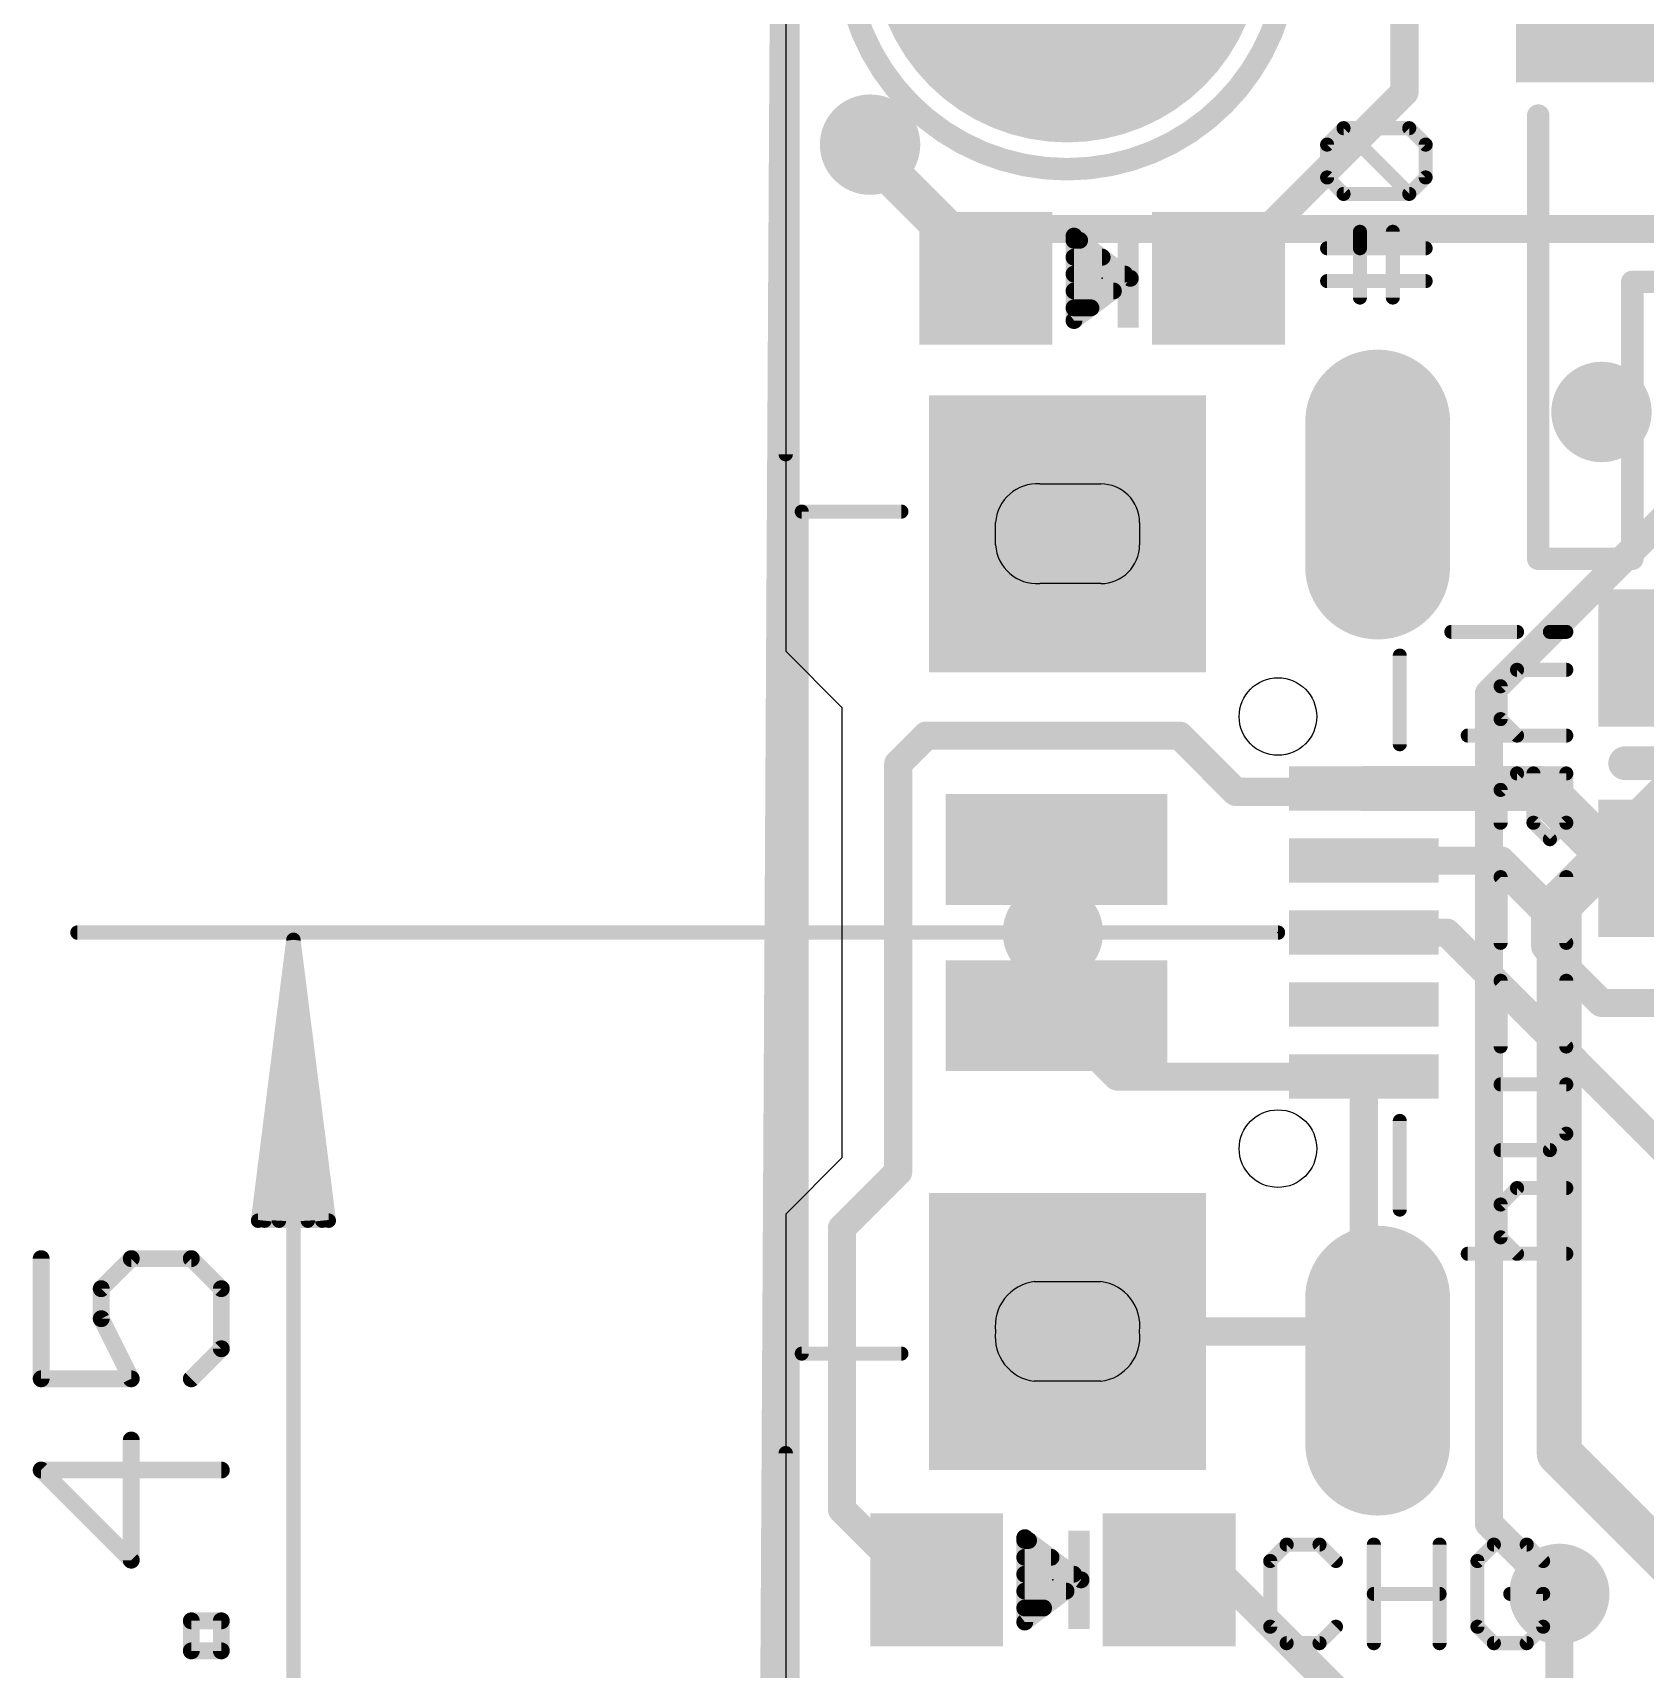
# Model space of a CAD drawing. Extents: x -6.8 to 60.3, y -8.9 to 34.9.
# Drawn here: x -6.8 to 7.76, y 4.78 to 19.55 of the extents above; entities that cross this region are included whole.
import ezdxf

# ---------------------------------------------------------------- set-up
doc = ezdxf.new("R2010")
doc.units = 0
for name, color, linetype in [('1', 12, 'CONTINUOUS'), ('16', 132, 'CONTINUOUS'), ('17', 110, 'CONTINUOUS'), ('18', 110, 'CONTINUOUS'), ('20', 53, 'CONTINUOUS'), ('21', 40, 'CONTINUOUS'), ('23', 40, 'CONTINUOUS'), ('47', 253, 'CONTINUOUS')]:
    doc.layers.add(name, color=color, linetype=linetype)

# ---------------------------------------------------------------- blocks, each defined once
blk = doc.blocks.new('RECT')
blk.add_solid([(-0.5, -0.5), (0.5, -0.5), (-0.5, 0.5), (0.5, 0.5)])
blk = doc.blocks.new('ROUNDP')
at = {"const_width": 0.5}
blk.add_lwpolyline([(0, -0.25, 1), (0, 0.25, 1), (0, -0.25)], format="xyb", dxfattribs=at)
blk = doc.blocks.new('OFFSETP100')
at = {"const_width": 1}
blk.add_lwpolyline([(0, 0), (1, 0)], dxfattribs=at)
at = {"const_width": 0.5}
for points in [[(0, 0.25, 1), (0, -0.25)], [(1, -0.25, 1), (1, 0.25)]]:
    blk.add_lwpolyline(points, format="xyb", dxfattribs=at)
blk = doc.blocks.new('SQUAREP')
blk.add_solid([(-0.5, -0.5), (0.5, -0.5), (-0.5, 0.5), (0.5, 0.5)])
blk = doc.blocks.new('ROUNDV')
at = {"const_width": 0.5}
blk.add_lwpolyline([(0, -0.25, 1), (0, 0.25, 1), (0, -0.25)], format="xyb", dxfattribs=at)

msp = doc.modelspace()

# ---------------------------------------------------------------- linework, layer by layer
at = {"layer": '1'}
for points, const_width in [([(0, 22.86), (0, 0)], 0.254), ([(5.588, 19.016), (5.588, 20.232)], 0.254), ([(3.9075, 17.3355), (5.588, 19.016)], 0.254), ([(0.762, 18.381), (0.762, 18.542)], 0.254), ([(1.8075, 17.3355), (0.762, 18.381)], 0.254), ([(1.595, 15.03), (2.545, 15.03)], 0.254), ([(1.016, 12.954), (1.27, 13.208)], 0.254), ([(1.27, 13.208), (3.556, 13.208)], 0.254), ([(3.556, 13.208), (4.064, 12.7)], 0.254), ([(1.016, 9.271), (1.016, 12.954)], 0.254), ([(5.22, 12.73), (6.828, 12.73)], 0.4064), ([(5.19, 12.7), (5.22, 12.73)], 0.254), ([(6.828, 12.73), (7.549, 12.009)], 0.4064), ([(4.064, 12.7), (5.19, 12.7)], 0.254), ([(6.462, 12.08), (5.22, 12.08)], 0.254), ([(6.858, 11.684), (6.462, 12.08)], 0.254), ([(7.549, 12.009), (8.088, 12.009)], 0.4064), ([(6.858, 11.303), (6.858, 11.684)], 0.254), ([(5.22, 11.43), (5.969, 11.43)], 0.254), ([(5.969, 11.43), (8.001, 9.398)], 0.254), ([(7.366, 10.795), (6.858, 11.303)], 0.254), ([(2.995, 10.13), (2.445, 10.68)], 0.254), ([(7.366, 10.795), (8.001, 10.795)], 0.254), ([(5.22, 10.13), (2.995, 10.13)], 0.254), ([(5.22, 10.13), (5.22, 8.255)], 0.254), ([(0.508, 8.763), (1.016, 9.271)], 0.254), ([(0.508, 6.223), (0.508, 8.763)], 0.254), ([(5.22, 8.255), (5.345, 8.13)], 0.254), ([(5.045, 7.83), (5.345, 8.13)], 0.254), ([(2.545, 7.83), (5.045, 7.83)], 0.254), ([(1.143, 5.588), (0.508, 6.223)], 0.254), ([(1.363, 5.588), (1.143, 5.588)], 0.254), ([(3.463, 5.588), (3.976, 5.588)], 0.254), ([(3.976, 5.588), (5.373, 4.191)], 0.254), ([(6.985, 4.279), (6.985, 5.461)], 0.254)]:
    msp.add_lwpolyline(points, dxfattribs=dict(at, const_width=const_width))
for points, const_width in [([(5.5245, 19.016, 1), (5.6515, 19.016)], 0.127), ([(5.6329, 18.9711, 1), (5.5431, 19.0609)], 0.127), ([(0.8255, 18.542, 1), (0.6985, 18.542)], 0.127), ([(0.8069, 18.4259, 1), (0.7171, 18.3361)], 0.127), ([(0.6985, 18.381, 1), (0.8255, 18.381)], 0.127), ([(1.7626, 17.2906, 1), (1.8524, 17.3804)], 0.127), ([(3.8626, 17.3804, 1), (3.9524, 17.2906)], 0.127), ([(1.595, 15.0935, 1), (1.595, 14.9665)], 0.127), ([(2.545, 14.9665, 1), (2.545, 15.0935)], 0.127), ([(1.27, 13.2715, 1), (1.27, 13.1445)], 0.127), ([(1.3149, 13.1631, 1), (1.2251, 13.2529)], 0.127), ([(3.6009, 13.2529, 1), (3.5111, 13.1631)], 0.127), ([(3.556, 13.1445, 1), (3.556, 13.2715)], 0.127), ([(1.0795, 12.954, 1), (0.9525, 12.954)], 0.127), ([(0.9711, 12.9989, 1), (1.0609, 12.9091)], 0.127), ([(5.22, 12.8316, 1), (5.22, 12.6284)], 0.2032), ([(5.2649, 12.6851, 1), (5.1751, 12.7749)], 0.127), ([(6.8998, 12.8018, 1), (6.7562, 12.6582)], 0.2032), ([(6.828, 12.6284, 1), (6.828, 12.8316)], 0.2032), ([(4.064, 12.7635, 1), (4.064, 12.6365)], 0.127), ([(4.0191, 12.6551, 1), (4.1089, 12.7449)], 0.127), ([(5.1451, 12.7449, 1), (5.2349, 12.6551)], 0.127), ([(5.19, 12.6365, 1), (5.19, 12.7635)], 0.127), ([(5.22, 12.1435, 1), (5.22, 12.0165)], 0.127), ([(6.5069, 12.1249, 1), (6.4171, 12.0351)], 0.127), ([(6.462, 12.0165, 1), (6.462, 12.1435)], 0.127), ([(7.549, 12.1106, 1), (7.549, 11.9074)], 0.2032), ([(7.4772, 11.9372, 1), (7.6208, 12.0808)], 0.2032), ([(6.9215, 11.684, 1), (6.7945, 11.684)], 0.127), ([(6.8131, 11.6391, 1), (6.9029, 11.7289)], 0.127), ([(5.22, 11.4935, 1), (5.22, 11.3665)], 0.127), ([(6.0139, 11.4749, 1), (5.9241, 11.3851)], 0.127), ([(5.969, 11.3665, 1), (5.969, 11.4935)], 0.127), ([(6.9029, 11.3479, 1), (6.8131, 11.2581)], 0.127), ([(6.7945, 11.303, 1), (6.9215, 11.303)], 0.127), ([(2.4899, 10.7249, 1), (2.4001, 10.6351)], 0.127), ([(7.366, 10.8585, 1), (7.366, 10.7315)], 0.127), ([(7.3211, 10.7501, 1), (7.4109, 10.8399)], 0.127), ([(2.995, 10.1935, 1), (2.995, 10.0665)], 0.127), ([(2.9501, 10.0851, 1), (3.0399, 10.1749)], 0.127), ([(5.2835, 10.13, 1), (5.1565, 10.13)], 0.127), ([(5.22, 10.0665, 1), (5.22, 10.1935)], 0.127), ([(0.9525, 9.271, 1), (1.0795, 9.271)], 0.127), ([(1.0609, 9.2261, 1), (0.9711, 9.3159)], 0.127), ([(0.5715, 8.763, 1), (0.4445, 8.763)], 0.127), ([(0.4631, 8.8079, 1), (0.5529, 8.7181)], 0.127), ([(5.2649, 8.2999, 1), (5.1751, 8.2101)], 0.127), ([(5.1565, 8.255, 1), (5.2835, 8.255)], 0.127), ([(5.3899, 8.0851, 1), (5.3001, 8.1749)], 0.127), ([(5.3001, 8.0851, 1), (5.3899, 8.1749)], 0.127), ([(2.545, 7.8935, 1), (2.545, 7.7665)], 0.127), ([(5.0001, 7.8749, 1), (5.0899, 7.7851)], 0.127), ([(5.045, 7.7665, 1), (5.045, 7.8935)], 0.127), ([(0.5529, 6.2679, 1), (0.4631, 6.1781)], 0.127), ([(0.4445, 6.223, 1), (0.5715, 6.223)], 0.127), ([(1.143, 5.6515, 1), (1.143, 5.5245)], 0.127), ([(1.0981, 5.5431, 1), (1.1879, 5.6329)], 0.127), ([(1.363, 5.5245, 1), (1.363, 5.6515)], 0.127), ([(3.463, 5.6515, 1), (3.463, 5.5245)], 0.127), ([(4.0209, 5.6329, 1), (3.9311, 5.5431)], 0.127), ([(3.976, 5.5245, 1), (3.976, 5.6515)], 0.127), ([(7.0485, 5.461, 1), (6.9215, 5.461)], 0.127)]:
    msp.add_lwpolyline(points, format="xyb", dxfattribs=dict(at, const_width=const_width))
at = {"layer": '16'}
for points, const_width in [([(0, 22.86), (-0.127, 0.254)], 0.254), ([(0.762, 18.542), (1.524, 17.78)], 0.254), ([(1.524, 17.78), (14.478, 17.78)], 0.254), ([(9.144, 16.383), (6.35, 13.589)], 0.254), ([(6.985, 11.684), (10.795, 15.494)], 0.4064), ([(6.35, 13.589), (6.35, 6.096)], 0.254), ([(6.985, 6.731), (6.985, 11.684)], 0.4064), ([(8.89, 4.826), (6.985, 6.731)], 0.4064), ([(6.35, 6.096), (6.985, 5.461)], 0.254)]:
    msp.add_lwpolyline(points, dxfattribs=dict(at, const_width=const_width))
for points, const_width in [([(0.8069, 18.5869, 1), (0.7171, 18.4971)], 0.127), ([(1.524, 17.8435, 1), (1.524, 17.7165)], 0.127), ([(1.4791, 17.7351, 1), (1.5689, 17.8249)], 0.127), ([(6.4135, 13.589, 1), (6.2865, 13.589)], 0.127), ([(6.3051, 13.6339, 1), (6.3949, 13.5441)], 0.127), ([(7.0866, 11.684, 1), (6.8834, 11.684)], 0.2032), ([(6.9132, 11.7558, 1), (7.0568, 11.6122)], 0.2032), ([(6.8834, 6.731, 1), (7.0866, 6.731)], 0.2032), ([(7.0568, 6.8028, 1), (6.9132, 6.6592)], 0.2032), ([(6.3949, 6.1409, 1), (6.3051, 6.0511)], 0.127), ([(6.2865, 6.096, 1), (6.4135, 6.096)], 0.127), ([(6.9401, 5.4161, 1), (7.0299, 5.5059)], 0.127)]:
    msp.add_lwpolyline(points, format="xyb", dxfattribs=dict(at, const_width=const_width))
at = {"layer": '20'}
for p, q in [((0, 20.32), (0, 13.97)), ((2.295, 15.48), (2.845, 15.48)), ((1.895, 14.93), (1.895, 15.13)), ((3.195, 15.13), (3.195, 14.93)), ((2.845, 14.58), (2.295, 14.58)), ((0, 13.97), (0.508, 13.462)), ((0.508, 13.462), (0.508, 9.398)), ((0.508, 9.398), (0, 8.89)), ((0, 8.89), (0, 2.54)), ((2.245, 8.28), (2.845, 8.28)), ((2.845, 7.38), (2.245, 7.38))]:
    msp.add_line(p, q, dxfattribs=at)
for centre in [(4.445, 13.38), (4.445, 9.48)]:
    msp.add_circle(centre, 0.35, dxfattribs=at)
for centre, radius, start, end in [((2.27, 15.105), 0.3758, 86.1859, 176.1859), ((2.845, 15.13), 0.35, 0, 90), ((2.27, 14.955), 0.3758, 183.8141, 273.8141), ((2.845, 14.93), 0.35, 270, 0), ((2.295, 7.88), 0.4031, 97.125, 187.125), ((2.795, 7.88), 0.4031, 352.875, 82.875), ((2.295, 7.78), 0.4031, 172.875, 262.875), ((2.795, 7.78), 0.4031, 277.125, 7.125)]:
    msp.add_arc(centre, radius, start, end, dxfattribs=at)
at = {"layer": '21'}
for points, const_width in [([(2.54, 18.32, 1), (2.54, 22.32, 1), (2.54, 18.32)], 0.2032), ([(6.8458, 18.804, 1), (6.7442, 18.804)], 0.1016), ([(5.037, 18.7224, 1), (5.037, 18.6589)], 0.0635), ([(5.0595, 18.7131, 1), (5.0146, 18.6682)], 0.0635), ([(5.0595, 18.6682, 1), (5.0146, 18.7131)], 0.0635), ([(5.6527, 18.7131, 1), (5.6078, 18.6682)], 0.0635), ([(5.6302, 18.6589, 1), (5.6302, 18.7224)], 0.0635), ([(4.9205, 18.5424, 1), (4.857, 18.5424)], 0.0635), ([(4.8663, 18.5648, 1), (4.9112, 18.5199)], 0.0635), ([(5.8102, 18.5424, 1), (5.7468, 18.5424)], 0.0635), ([(5.756, 18.5199, 1), (5.801, 18.5648)], 0.0635), ([(4.9112, 18.2682, 1), (4.8663, 18.2233)], 0.0635), ([(4.857, 18.2458, 1), (4.9205, 18.2458)], 0.0635), ([(5.7468, 18.2458, 1), (5.8102, 18.2458)], 0.0635), ([(5.801, 18.2233, 1), (5.756, 18.2682)], 0.0635), ([(5.037, 18.1292, 1), (5.037, 18.0658)], 0.0635), ([(5.0146, 18.075, 1), (5.0595, 18.12)], 0.0635), ([(5.6078, 18.12, 1), (5.6527, 18.075)], 0.0635), ([(5.6078, 18.075, 1), (5.6527, 18.12)], 0.0635), ([(5.6302, 18.0658, 1), (5.6302, 18.1292)], 0.0635), ([(2.6264, 17.747, 1), (2.5806, 17.686)], 0.0762), ([(2.6416, 17.7165, 1), (2.5654, 17.7165)], 0.0762), ([(2.6035, 17.7165, 1), (2.6035, 17.6403)], 0.0762), ([(2.6543, 17.6403, 1), (2.6543, 17.7165)], 0.0762), ([(5.2171, 17.7552, 1), (5.1536, 17.7552)], 0.0635), ([(5.5137, 17.7552, 1), (5.4502, 17.7552)], 0.0635), ([(2.6035, 17.5641, 1), (2.6035, 17.4879)], 0.0762), ([(2.8575, 17.4879, 1), (2.8575, 17.5641)], 0.0762), ([(4.8887, 17.6386, 1), (4.8887, 17.5751)], 0.0635), ([(5.2171, 17.6069, 1), (5.1536, 17.6069)], 0.0635), ([(5.1536, 17.6069, 1), (5.2171, 17.6069)], 0.0635), ([(5.7785, 17.5751, 1), (5.7785, 17.6386)], 0.0635), ([(2.6035, 17.4117, 1), (2.6035, 17.3355)], 0.0762), ([(3.0607, 17.3355, 1), (3.0607, 17.4117)], 0.0762), ([(2.6035, 17.2593, 1), (2.6035, 17.1831)], 0.0762), ([(2.9591, 17.1831, 1), (2.9591, 17.2593)], 0.0762), ([(3.1344, 17.305, 1), (3.0886, 17.366)], 0.0762), ([(3.0886, 17.305, 1), (3.1344, 17.366)], 0.0762), ([(4.8887, 17.342, 1), (4.8887, 17.2785)], 0.0635), ([(5.7785, 17.2785, 1), (5.7785, 17.342)], 0.0635), ([(7.645, 17.3548, 1), (7.645, 17.2532)], 0.1016), ([(7.6958, 17.304, 1), (7.5942, 17.304)], 0.1016), ([(2.6035, 17.1069, 1), (2.6035, 17.0307)], 0.0762), ([(2.7559, 17.0307, 1), (2.7559, 17.1069)], 0.0762), ([(5.1536, 17.162, 1), (5.2171, 17.162)], 0.0635), ([(5.4502, 17.162, 1), (5.5137, 17.162)], 0.0635), ([(2.5806, 16.985, 1), (2.6264, 16.924)], 0.0762), ([(2.5654, 16.9545, 1), (2.6416, 16.9545)], 0.0762), ([(0.145, 15.2618, 1), (0.145, 15.1982)], 0.0635), ([(0.1768, 15.23, 1), (0.1133, 15.23)], 0.0635), ([(1.045, 15.1982, 1), (1.045, 15.2618)], 0.0635), ([(6.795, 14.8548, 1), (6.795, 14.7532)], 0.1016), ([(6.7442, 14.804, 1), (6.8458, 14.804)], 0.1016), ([(7.5942, 14.804, 1), (7.6958, 14.804)], 0.1016), ([(7.645, 14.7532, 1), (7.645, 14.8548)], 0.1016), ([(6.0104, 14.1759, 1), (6.0104, 14.1124)], 0.0635), ([(6.6036, 14.1124, 1), (6.6036, 14.1759)], 0.0635), ([(6.9002, 14.1759, 1), (6.9002, 14.1124)], 0.0635), ([(7.0485, 14.1124, 1), (7.0485, 14.1759)], 0.0635), ([(5.5767, 13.93, 1), (5.5133, 13.93)], 0.0635), ([(6.6036, 13.8335, 1), (6.6036, 13.77)], 0.0635), ([(6.6261, 13.7793, 1), (6.5812, 13.8242)], 0.0635), ([(7.0485, 13.77, 1), (7.0485, 13.8335)], 0.0635), ([(6.4871, 13.6535, 1), (6.4236, 13.6535)], 0.0635), ([(6.4329, 13.6759, 1), (6.4778, 13.631)], 0.0635), ([(6.4778, 13.3794, 1), (6.4329, 13.3345)], 0.0635), ([(6.4236, 13.3569, 1), (6.4871, 13.3569)], 0.0635), ([(5.5133, 13.13, 1), (5.5767, 13.13)], 0.0635), ([(6.1587, 13.2404, 1), (6.1587, 13.1769)], 0.0635), ([(6.5812, 13.1862, 1), (6.6261, 13.2311)], 0.0635), ([(7.0485, 13.1769, 1), (7.0485, 13.2404)], 0.0635), ([(7.58, 13.0352, 1), (7.58, 12.8828)], 0.1524), ([(6.6036, 12.898, 1), (6.6036, 12.8345)], 0.0635), ([(6.6261, 12.8438, 1), (6.5812, 12.8887)], 0.0635), ([(6.7837, 12.8663, 1), (6.7202, 12.8663)], 0.0635), ([(7.0803, 12.8663, 1), (7.0168, 12.8663)], 0.0635), ([(7.0485, 12.8345, 1), (7.0485, 12.898)], 0.0635), ([(6.4871, 12.718, 1), (6.4236, 12.718)], 0.0635), ([(6.4329, 12.7404, 1), (6.4778, 12.6955)], 0.0635), ([(6.4236, 12.4214, 1), (6.4871, 12.4214)], 0.0635), ([(6.7744, 12.4438, 1), (6.7295, 12.3989)], 0.0635), ([(6.7202, 12.4214, 1), (6.7837, 12.4214)], 0.0635), ([(7.0168, 12.4214, 1), (7.0803, 12.4214)], 0.0635), ([(7.071, 12.3989, 1), (7.026, 12.4438)], 0.0635), ([(6.8778, 12.2955, 1), (6.9227, 12.2506)], 0.0635), ([(6.8778, 12.2506, 1), (6.9227, 12.2955)], 0.0635), ([(6.4871, 11.9307, 1), (6.4236, 11.9307)], 0.0635), ([(6.4778, 11.9532, 1), (6.4329, 11.9083)], 0.0635), ([(7.0803, 11.9307, 1), (7.0168, 11.9307)], 0.0635), ([(7.026, 11.3151, 1), (7.071, 11.36)], 0.0635), ([(6.4236, 11.3376, 1), (6.4871, 11.3376)], 0.0635), ([(7.0168, 11.3376, 1), (7.0803, 11.3376)], 0.0635), ([(6.4871, 10.9952, 1), (6.4236, 10.9952)], 0.0635), ([(6.4778, 11.0177, 1), (6.4329, 10.9728)], 0.0635), ([(7.0803, 10.9952, 1), (7.0168, 10.9952)], 0.0635), ([(6.4236, 10.4021, 1), (6.4871, 10.4021)], 0.0635), ([(7.0168, 10.4021, 1), (7.0803, 10.4021)], 0.0635), ([(7.026, 10.3796, 1), (7.071, 10.4245)], 0.0635), ([(6.4553, 10.0915, 1), (6.4553, 10.028)], 0.0635), ([(7.0803, 10.0597, 1), (7.0168, 10.0597)], 0.0635), ([(7.0485, 10.028, 1), (7.0485, 10.0915)], 0.0635), ([(5.5767, 9.73, 1), (5.5133, 9.73)], 0.0635), ([(7.0168, 9.6148, 1), (7.0803, 9.6148)], 0.0635), ([(7.071, 9.5924, 1), (7.026, 9.6373)], 0.0635), ([(6.4553, 9.4983, 1), (6.4553, 9.4348)], 0.0635), ([(6.8778, 9.489, 1), (6.9227, 9.4441)], 0.0635), ([(6.9002, 9.4348, 1), (6.9002, 9.4983)], 0.0635), ([(6.6036, 9.1559, 1), (6.6036, 9.0924)], 0.0635), ([(6.6261, 9.1017, 1), (6.5812, 9.1466)], 0.0635), ([(7.0485, 9.0924, 1), (7.0485, 9.1559)], 0.0635), ([(6.4329, 8.9984, 1), (6.4778, 8.9534)], 0.0635), ([(6.4871, 8.9759, 1), (6.4236, 8.9759)], 0.0635), ([(5.5133, 8.93, 1), (5.5767, 8.93)], 0.0635), ([(6.4778, 8.7018, 1), (6.4329, 8.6569)], 0.0635), ([(6.1587, 8.5628, 1), (6.1587, 8.4993)], 0.0635), ([(6.4236, 8.6793, 1), (6.4871, 8.6793)], 0.0635), ([(6.5812, 8.5086, 1), (6.6261, 8.5535)], 0.0635), ([(7.0485, 8.4993, 1), (7.0485, 8.5628)], 0.0635), ([(0.145, 7.6618, 1), (0.145, 7.5983)], 0.0635), ([(1.045, 7.5983, 1), (1.045, 7.6618)], 0.0635), ([(0.1133, 7.63, 1), (0.1768, 7.63)], 0.0635), ([(2.1819, 5.9995, 1), (2.1361, 5.9385)], 0.0762), ([(2.1971, 5.969, 1), (2.1209, 5.969)], 0.0762), ([(2.159, 5.9817, 1), (2.159, 5.9055)], 0.0762), ([(2.1929, 5.9055, 1), (2.1929, 5.9817)], 0.0762), ([(4.5235, 5.938, 1), (4.5235, 5.8745)], 0.0635), ([(4.546, 5.8838, 1), (4.5011, 5.9287)], 0.0635), ([(4.8426, 5.9287, 1), (4.7976, 5.8838)], 0.0635), ([(4.8201, 5.8745, 1), (4.8201, 5.938)], 0.0635), ([(5.3425, 5.9063, 1), (5.279, 5.9063)], 0.0635), ([(5.9357, 5.9063, 1), (5.8722, 5.9063)], 0.0635), ([(6.3946, 5.938, 1), (6.3946, 5.8745)], 0.0635), ([(6.417, 5.8838, 1), (6.3721, 5.9287)], 0.0635), ([(6.7136, 5.9287, 1), (6.6687, 5.8838)], 0.0635), ([(6.6911, 5.8745, 1), (6.6911, 5.938)], 0.0635), ([(2.159, 5.8293, 1), (2.159, 5.7531)], 0.0762), ([(2.3961, 5.7531, 1), (2.3961, 5.8293)], 0.0762), ([(4.407, 5.758, 1), (4.3435, 5.758)], 0.0635), ([(4.3528, 5.7804, 1), (4.3977, 5.7355)], 0.0635), ([(4.9459, 5.7355, 1), (4.9908, 5.7804)], 0.0635), ([(6.278, 5.758, 1), (6.2145, 5.758)], 0.0635), ([(6.2238, 5.7804, 1), (6.2687, 5.7355)], 0.0635), ([(6.817, 5.7355, 1), (6.8619, 5.7804)], 0.0635), ([(2.159, 5.6769, 1), (2.159, 5.6007)], 0.0762), ([(2.5993, 5.6007, 1), (2.5993, 5.6769)], 0.0762), ([(2.6899, 5.5575, 1), (2.6441, 5.6185)], 0.0762), ([(2.6441, 5.5575, 1), (2.6899, 5.6185)], 0.0762), ([(2.159, 5.5245, 1), (2.159, 5.4483)], 0.0762), ([(2.5315, 5.4483, 1), (2.5315, 5.5245)], 0.0762), ([(5.3107, 5.4931, 1), (5.3107, 5.4296)], 0.0635), ([(5.9039, 5.4296, 1), (5.9039, 5.4931)], 0.0635), ([(6.5428, 5.4931, 1), (6.5428, 5.4296)], 0.0635), ([(6.8712, 5.4614, 1), (6.8077, 5.4614)], 0.0635), ([(6.8394, 5.4296, 1), (6.8394, 5.4931)], 0.0635), ([(2.159, 5.3721, 1), (2.159, 5.2959)], 0.0762), ([(2.3283, 5.2959, 1), (2.3283, 5.3721)], 0.0762), ([(2.1361, 5.2375, 1), (2.1819, 5.1765)], 0.0762), ([(2.1209, 5.207, 1), (2.1971, 5.207)], 0.0762), ([(4.3435, 5.1648, 1), (4.407, 5.1648)], 0.0635), ([(4.3977, 5.1872, 1), (4.3528, 5.1423)], 0.0635), ([(4.9908, 5.1423, 1), (4.9459, 5.1872)], 0.0635), ([(6.2687, 5.1872, 1), (6.2238, 5.1423)], 0.0635), ([(6.2145, 5.1648, 1), (6.278, 5.1648)], 0.0635), ([(6.8077, 5.1648, 1), (6.8712, 5.1648)], 0.0635), ([(6.8619, 5.1423, 1), (6.817, 5.1872)], 0.0635), ([(4.5235, 5.0483, 1), (4.5235, 4.9848)], 0.0635), ([(4.5011, 4.994, 1), (4.546, 5.039)], 0.0635), ([(4.7976, 5.039, 1), (4.8426, 4.994)], 0.0635), ([(4.8201, 4.9848, 1), (4.8201, 5.0483)], 0.0635), ([(5.279, 5.0165, 1), (5.3425, 5.0165)], 0.0635), ([(5.8722, 5.0165, 1), (5.9357, 5.0165)], 0.0635), ([(6.3946, 5.0483, 1), (6.3946, 4.9848)], 0.0635), ([(6.3721, 4.994, 1), (6.417, 5.039)], 0.0635), ([(6.6687, 5.039, 1), (6.7136, 4.994)], 0.0635), ([(6.6911, 4.9848, 1), (6.6911, 5.0483)], 0.0635)]:
    msp.add_lwpolyline(points, format="xyb", dxfattribs=dict(at, const_width=const_width))
for points, const_width in [([(6.795, 14.804), (6.795, 18.804)], 0.2032), ([(4.8887, 18.5424), (5.037, 18.6907)], 0.127), ([(5.037, 18.6907), (5.6302, 18.6907)], 0.127), ([(5.6302, 18.0975), (5.037, 18.6907)], 0.127), ([(5.6302, 18.6907), (5.7785, 18.5424)], 0.127), ([(4.8887, 18.2458), (4.8887, 18.5424)], 0.127), ([(5.7785, 18.5424), (5.7785, 18.2458)], 0.127), ([(5.037, 18.0975), (4.8887, 18.2458)], 0.127), ([(5.7785, 18.2458), (5.6302, 18.0975)], 0.127), ([(5.6302, 18.0975), (5.037, 18.0975)], 0.127), ([(3.1115, 17.3355), (2.6035, 17.7165)], 0.1524), ([(2.6035, 17.7165), (2.6035, 16.9545)], 0.1524), ([(2.6035, 17.6784), (2.6543, 17.6784)], 0.1524), ([(5.1853, 17.6069), (5.1853, 17.7552)], 0.127), ([(5.4819, 17.162), (5.4819, 17.7552)], 0.127), ([(2.6035, 17.526), (2.8575, 17.526)], 0.1524), ([(4.8887, 17.6069), (5.7785, 17.6069)], 0.127), ([(5.1853, 17.162), (5.1853, 17.6069)], 0.127), ([(2.6035, 17.3736), (3.0607, 17.3736)], 0.1524), ([(2.6035, 16.9545), (3.1115, 17.3355)], 0.1524), ([(2.6035, 17.2212), (2.9591, 17.2212)], 0.1524), ([(5.7785, 17.3103), (4.8887, 17.3103)], 0.127), ([(9.045, 17.304), (7.645, 17.304)], 0.2032), ([(7.645, 17.304), (7.645, 14.804)], 0.2032), ([(2.6035, 17.0688), (2.7559, 17.0688)], 0.1524), ([(1.045, 15.23), (0.145, 15.23)], 0.127), ([(0.145, 15.23), (0.145, 7.63)], 0.127), ([(7.645, 14.804), (6.795, 14.804)], 0.2032), ([(6.0104, 14.1441), (6.6036, 14.1441)], 0.127), ([(6.9002, 14.1441), (7.0485, 14.1441)], 0.127), ([(5.545, 13.93), (5.545, 13.13)], 0.127), ([(6.4553, 13.6535), (6.6036, 13.8018)], 0.127), ([(6.6036, 13.8018), (7.0485, 13.8018)], 0.127), ([(6.4553, 13.3569), (6.4553, 13.6535)], 0.127), ([(6.6036, 13.2086), (6.4553, 13.3569)], 0.127), ([(6.1587, 13.2086), (7.0485, 13.2086)], 0.127), ([(7.58, 12.959), (8.596, 12.959)], 0.3048), ([(6.4553, 12.718), (6.6036, 12.8663)], 0.127), ([(6.6036, 12.8663), (7.0485, 12.8663)], 0.127), ([(6.7519, 12.4214), (6.7519, 12.8663)], 0.127), ([(7.0485, 12.8663), (7.0485, 12.4214)], 0.127), ([(6.4553, 12.4214), (6.4553, 12.718)], 0.127), ([(6.9002, 12.2731), (6.7519, 12.4214)], 0.127), ([(7.0485, 12.4214), (6.9002, 12.2731)], 0.127), ([(6.4553, 11.3376), (6.4553, 11.9307)], 0.127), ([(6.4553, 11.9307), (7.0485, 11.3376)], 0.127), ([(7.0485, 11.3376), (7.0485, 11.9307)], 0.127), ([(6.4553, 10.4021), (6.4553, 10.9952)], 0.127), ([(6.4553, 10.9952), (7.0485, 10.4021)], 0.127), ([(7.0485, 10.4021), (7.0485, 10.9952)], 0.127), ([(7.0485, 10.0597), (6.4553, 10.0597)], 0.127), ([(7.0485, 9.6148), (7.0485, 10.0597)], 0.127), ([(5.545, 9.73), (5.545, 8.93)], 0.127), ([(6.9002, 9.4665), (7.0485, 9.6148)], 0.127), ([(6.4553, 9.4665), (6.9002, 9.4665)], 0.127), ([(6.4553, 8.9759), (6.6036, 9.1242)], 0.127), ([(6.6036, 9.1242), (7.0485, 9.1242)], 0.127), ([(6.4553, 8.6793), (6.4553, 8.9759)], 0.127), ([(6.6036, 8.531), (6.4553, 8.6793)], 0.127), ([(6.1587, 8.531), (7.0485, 8.531)], 0.127), ([(0.145, 7.63), (1.045, 7.63)], 0.127), ([(2.667, 5.588), (2.159, 5.969)], 0.1524), ([(2.159, 5.969), (2.159, 5.207)], 0.1524), ([(2.159, 5.9436), (2.1929, 5.9436)], 0.1524), ([(4.5235, 5.9063), (4.3752, 5.758)], 0.127), ([(4.8201, 5.9063), (4.5235, 5.9063)], 0.127), ([(4.9684, 5.758), (4.8201, 5.9063)], 0.127), ([(5.3107, 5.0165), (5.3107, 5.9063)], 0.127), ([(5.9039, 5.9063), (5.9039, 5.0165)], 0.127), ([(6.3946, 5.9063), (6.2463, 5.758)], 0.127), ([(6.6911, 5.9063), (6.3946, 5.9063)], 0.127), ([(6.8394, 5.758), (6.6911, 5.9063)], 0.127), ([(2.159, 5.7912), (2.3961, 5.7912)], 0.1524), ([(4.3752, 5.758), (4.3752, 5.1648)], 0.127), ([(6.2463, 5.758), (6.2463, 5.1648)], 0.127), ([(2.159, 5.6388), (2.5993, 5.6388)], 0.1524), ([(2.159, 5.207), (2.667, 5.588)], 0.1524), ([(2.159, 5.4864), (2.5315, 5.4864)], 0.1524), ([(5.3107, 5.4614), (5.9039, 5.4614)], 0.127), ([(6.8394, 5.4614), (6.5428, 5.4614)], 0.127), ([(6.8394, 5.1648), (6.8394, 5.4614)], 0.127), ([(2.159, 5.334), (2.3283, 5.334)], 0.1524), ([(4.3752, 5.1648), (4.5235, 5.0165)], 0.127), ([(4.8201, 5.0165), (4.9684, 5.1648)], 0.127), ([(6.2463, 5.1648), (6.3946, 5.0165)], 0.127), ([(6.6911, 5.0165), (6.8394, 5.1648)], 0.127), ([(4.5235, 5.0165), (4.8201, 5.0165)], 0.127), ([(6.3946, 5.0165), (6.6911, 5.0165)], 0.127)]:
    msp.add_lwpolyline(points, dxfattribs=dict(at, const_width=const_width))
at = {"layer": '23'}
for p in [(2.8575, 17.3355), (4.445, 11.43), (2.413, 5.588)]:
    msp.add_point(p, dxfattribs=at)
at = {"layer": '47'}
for points, const_width in [([(0, 15.748), (0, 34.462)], 0.13), ([(4.445, 11.43), (-6.395, 11.43)], 0.13), ([(-4.445, 11.365), (-4.7642, 8.83)], 0.13), ([(-4.445, 11.365), (-4.705, 8.83)], 0.13), ([(-4.445, 11.365), (-4.575, 8.83)], 0.13), ([(-4.445, 0.065), (-4.445, 11.365)], 0.13), ([(-4.1258, 8.83), (-4.445, 11.365)], 0.13), ([(-4.315, 8.83), (-4.445, 11.365)], 0.13), ([(-4.185, 8.83), (-4.445, 11.365)], 0.13), ([(-4.7642, 8.83), (-4.1258, 8.83)], 0.13), ([(-6.7227, 8.4874), (-6.7227, 7.4027)], 0.1524), ([(-6.1804, 8.2162), (-5.9092, 8.4874)], 0.1524), ([(-5.9092, 8.4874), (-5.3669, 8.4874)], 0.1524), ([(-5.3669, 8.4874), (-5.0957, 8.2162)], 0.1524), ([(-6.1804, 7.945), (-6.1804, 8.2162)], 0.1524), ([(-5.0957, 8.2162), (-5.0957, 7.6739)], 0.1524), ([(-5.9092, 7.4027), (-6.1804, 7.945)], 0.1524), ([(-5.0957, 7.6739), (-5.3669, 7.4027)], 0.1524), ([(-6.7227, 7.4027), (-5.9092, 7.4027)], 0.1524), ([(-5.9092, 5.7655), (-5.9092, 6.8502)], 0.1524), ([(0, 6.731), (0, -8.808)], 0.13), ([(-5.0957, 6.579), (-6.7227, 6.579)], 0.1524), ([(-6.7227, 6.579), (-5.9092, 5.7655)], 0.1524), ([(-5.3669, 4.947), (-5.3669, 5.2181)], 0.1524), ([(-5.3669, 5.2181), (-5.0957, 5.2181)], 0.1524), ([(-5.0957, 5.2181), (-5.0957, 4.947)], 0.1524), ([(-5.0957, 4.947), (-5.3669, 4.947)], 0.1524)]:
    msp.add_lwpolyline(points, dxfattribs=dict(at, const_width=const_width))
for points, const_width in [([(-0.0325, 15.748, 1), (0.0325, 15.748)], 0.065), ([(-6.395, 11.4625, 1), (-6.395, 11.3975)], 0.065), ([(-4.4125, 11.365, 1), (-4.4775, 11.365)], 0.065), ([(-4.4128, 11.3691, 1), (-4.4772, 11.3609)], 0.065), ([(-4.4125, 11.3633, 1), (-4.4775, 11.3667)], 0.065), ([(-4.4125, 11.3667, 1), (-4.4775, 11.3633)], 0.065), ([(-4.4127, 11.3683, 1), (-4.4773, 11.3617)], 0.065), ([(-4.4127, 11.3617, 1), (-4.4773, 11.3683)], 0.065), ([(-4.4128, 11.3609, 1), (-4.4772, 11.3691)], 0.065), ([(4.445, 11.3975, 1), (4.445, 11.4625)], 0.065), ([(-4.7965, 8.8341, 1), (-4.732, 8.8259)], 0.065), ([(-4.7642, 8.8625, 1), (-4.7642, 8.7975)], 0.065), ([(-4.7373, 8.8333, 1), (-4.6727, 8.8267)], 0.065), ([(-4.6075, 8.8317, 1), (-4.5425, 8.8283)], 0.065), ([(-4.3475, 8.8283, 1), (-4.2825, 8.8317)], 0.065), ([(-4.2173, 8.8267, 1), (-4.1527, 8.8333)], 0.065), ([(-4.158, 8.8259, 1), (-4.0935, 8.8341)], 0.065), ([(-4.1258, 8.7975, 1), (-4.1258, 8.8625)], 0.065), ([(-6.6846, 8.4874, 1), (-6.7608, 8.4874)], 0.0762), ([(-5.9092, 8.5255, 1), (-5.9092, 8.4493)], 0.0762), ([(-5.8823, 8.4604, 1), (-5.9361, 8.5143)], 0.0762), ([(-5.3399, 8.5143, 1), (-5.3938, 8.4604)], 0.0762), ([(-5.3669, 8.4493, 1), (-5.3669, 8.5255)], 0.0762), ([(-6.1423, 8.2162, 1), (-6.2185, 8.2162)], 0.0762), ([(-6.2073, 8.2431, 1), (-6.1534, 8.1893)], 0.0762), ([(-5.0576, 8.2162, 1), (-5.1338, 8.2162)], 0.0762), ([(-5.1226, 8.1893, 1), (-5.0688, 8.2431)], 0.0762), ([(-6.2185, 7.945, 1), (-6.1423, 7.945)], 0.0762), ([(-6.1463, 7.9621, 1), (-6.2144, 7.928)], 0.0762), ([(-5.1338, 7.6739, 1), (-5.0576, 7.6739)], 0.0762), ([(-5.0688, 7.6469, 1), (-5.1226, 7.7008)], 0.0762), ([(-6.7227, 7.4408, 1), (-6.7227, 7.3646)], 0.0762), ([(-6.7608, 7.4027, 1), (-6.6846, 7.4027)], 0.0762), ([(-5.9433, 7.3857, 1), (-5.8751, 7.4197)], 0.0762), ([(-5.9092, 7.3646, 1), (-5.9092, 7.4408)], 0.0762), ([(-5.3938, 7.4296, 1), (-5.3399, 7.3758)], 0.0762), ([(-5.8711, 6.8502, 1), (-5.9473, 6.8502)], 0.0762), ([(0.0325, 6.731, 1), (-0.0325, 6.731)], 0.065), ([(-6.6957, 6.606, 1), (-6.7496, 6.5521)], 0.0762), ([(-6.7227, 6.6171, 1), (-6.7227, 6.5409)], 0.0762), ([(-5.0957, 6.5409, 1), (-5.0957, 6.6171)], 0.0762), ([(-5.9473, 5.7655, 1), (-5.8711, 5.7655)], 0.0762), ([(-5.9361, 5.7386, 1), (-5.8823, 5.7925)], 0.0762), ([(-5.3288, 5.2181, 1), (-5.405, 5.2181)], 0.0762), ([(-5.3669, 5.2562, 1), (-5.3669, 5.18)], 0.0762), ([(-5.0576, 5.2181, 1), (-5.1338, 5.2181)], 0.0762), ([(-5.0957, 5.18, 1), (-5.0957, 5.2562)], 0.0762), ([(-5.3669, 4.9851, 1), (-5.3669, 4.9089)], 0.0762), ([(-5.0957, 4.9089, 1), (-5.0957, 4.9851)], 0.0762), ([(-5.405, 4.947, 1), (-5.3288, 4.947)], 0.0762), ([(-5.1338, 4.947, 1), (-5.0576, 4.947)], 0.0762)]:
    msp.add_lwpolyline(points, format="xyb", dxfattribs=dict(at, const_width=const_width))

# ---------------------------------------------------------------- block references
at = {"layer": '1'}
for p, xscale, yscale, rotation in [((7.395, 20.804), 3.4, 1.6, 90), ((1.8075, 17.3355), 1.2, 1.2, 270), ((3.9075, 17.3355), 1.2, 1.2, 270), ((8.088, 13.909), 1.24, 1.5, 90), ((5.22, 12.73), 0.4, 1.35, 270), ((8.088, 12.009), 1.24, 1.5, 90), ((5.22, 12.08), 0.4, 1.35, 270), ((5.22, 11.43), 0.4, 1.35, 270), ((5.22, 10.78), 0.4, 1.35, 270), ((5.22, 10.13), 0.4, 1.35, 270), ((1.363, 5.588), 1.2, 1.2, 270), ((3.463, 5.588), 1.2, 1.2, 270)]:
    msp.add_blockref('RECT', p, dxfattribs=dict(at, xscale=xscale, yscale=yscale, rotation=rotation))
at = {"layer": '1', "xscale": 2}
for p in [(2.445, 12.18), (2.445, 10.68)]:
    msp.add_blockref('RECT', p, dxfattribs=at)
at = {"layer": '17'}
for name, p, xscale, yscale, rotation in [('ROUNDP', (2.54, 20.32), 3.516, 3.516, 270), ('ROUNDP', (2.54, 20.32), 3.516, 3.516, 270), ('OFFSETP100', (5.345, 14.73), 1.308, 1.308, 90), ('OFFSETP100', (5.345, 14.73), 1.308, 1.308, 90), ('OFFSETP100', (5.345, 8.13), 1.308, 1.308, 270), ('OFFSETP100', (5.345, 8.13), 1.308, 1.308, 270)]:
    msp.add_blockref(name, p, dxfattribs=dict(at, xscale=xscale, yscale=yscale, rotation=rotation))
at = {"layer": '17', "xscale": 2.5, "yscale": 2.5}
for p in [(2.545, 15.03), (2.545, 15.03), (2.545, 7.83), (2.545, 7.83)]:
    msp.add_blockref('SQUAREP', p, dxfattribs=at)
at = {"layer": '18', "xscale": 0.9064, "yscale": 0.9064}
for p in [(0.762, 18.542), (0.762, 18.542), (7.366, 16.129), (7.366, 16.129), (2.413, 11.43), (2.413, 11.43), (6.985, 5.461), (6.985, 5.461)]:
    msp.add_blockref('ROUNDV', p, dxfattribs=at)
at = {"layer": '21', "xscale": 0.889, "yscale": 0.1905, "rotation": 270}
for p in [(3.0933, 17.3355), (2.6488, 5.588)]:
    msp.add_blockref('RECT', p, dxfattribs=at)

doc.saveas('drawing.dxf')
